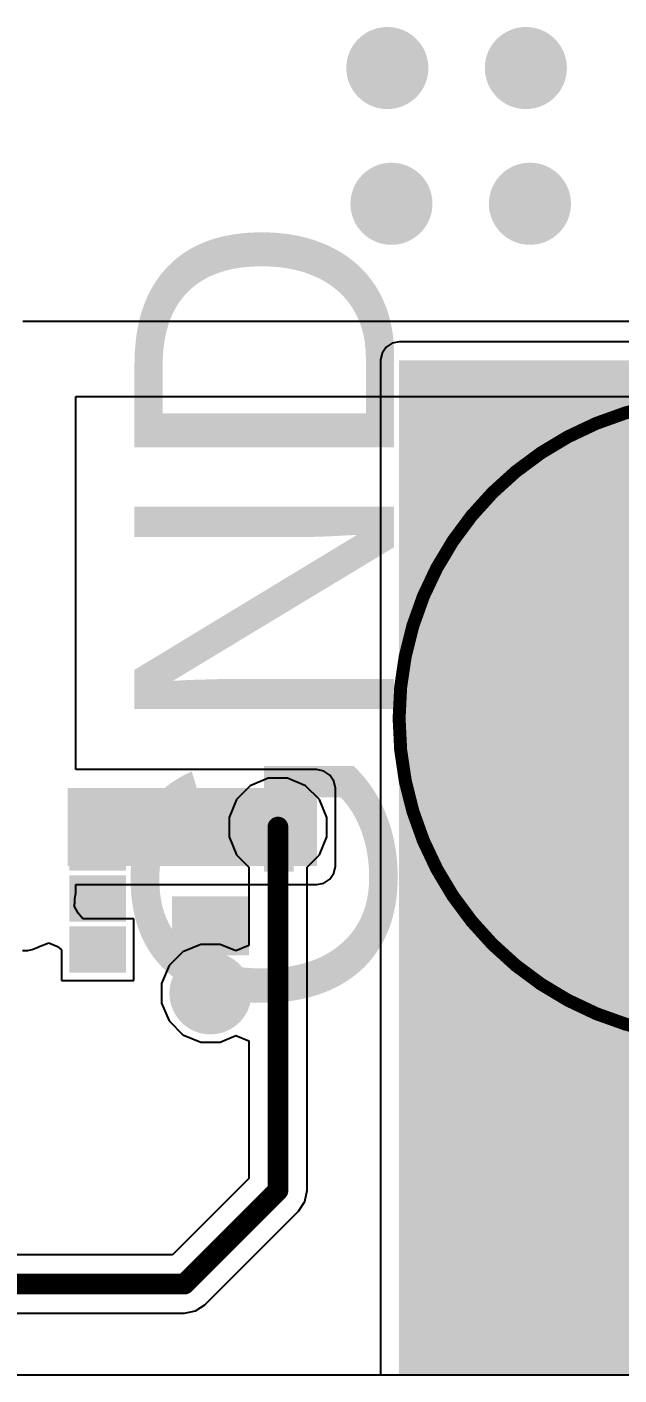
# Model space of a CAD drawing. Header units: millimetres. Extents: x 0 to 214, y 0 to 214.
# Drawn here: x 5.507 to 5.735, y 0.01 to 0.529 of the extents above; entities that cross this region are included whole.
import ezdxf

# ---------------------------------------------------------------- set-up
doc = ezdxf.new("R2010")
doc.units = ezdxf.units.MM
doc.header["$MEASUREMENT"] = 0
for name, color, linetype in [('BottomLayer', 5, 'Continuous'), ('BottomPaste', 16, 'Continuous'), ('BottomSolder', 6, 'Continuous'), ('MultiLayer', 9, 'Continuous'), ('PadHoleLayer', 156, 'Continuous'), ('TopLayer', 1, 'Continuous'), ('TopOverlay', 2, 'Continuous'), ('TopSolder', 216, 'Continuous'), ('ViaHoleLayer', 16, 'Continuous')]:
    doc.layers.add(name, color=color, linetype=linetype)
doc.styles.add('Arial', font='', dxfattribs={"height": 0.2})
doc.styles.get('Arial').set_extended_font_data('Arial')

# ---------------------------------------------------------------- blocks, each defined once
blk = doc.blocks.new('5_VSOF_B_23')
at = {"layer": 'BottomLayer'}
for points in [[(-0.03346, 0.02461), (-0.01969, 0.02461), (-0.01969, 0.01476), (-0.03346, 0.01476)], [(0.01969, 0.02461), (0.03346, 0.02461), (0.03346, 0.01476), (0.01969, 0.01476)], [(-0.03346, 0.00492), (-0.01969, 0.00492), (-0.01969, -0.00492), (-0.03346, -0.00492)], [(-0.03346, -0.01476), (-0.01969, -0.01476), (-0.01969, -0.02461), (-0.03346, -0.02461)], [(0.01969, -0.01476), (0.03346, -0.01476), (0.03346, -0.02461), (0.01969, -0.02461)]]:
    blk.add_hatch(color=5, dxfattribs=at).paths.add_polyline_path(points)
at = {"layer": 'BottomPaste'}
for points in [[(-0.03346, 0.02461), (-0.01969, 0.02461), (-0.01969, 0.01476), (-0.03346, 0.01476)], [(0.01969, 0.02461), (0.03346, 0.02461), (0.03346, 0.01476), (0.01969, 0.01476)], [(-0.03346, 0.00492), (-0.01969, 0.00492), (-0.01969, -0.00492), (-0.03346, -0.00492)], [(-0.03346, -0.01476), (-0.01969, -0.01476), (-0.01969, -0.02461), (-0.03346, -0.02461)], [(0.01969, -0.01476), (0.03346, -0.01476), (0.03346, -0.02461), (0.01969, -0.02461)]]:
    blk.add_hatch(color=16, dxfattribs=at).paths.add_polyline_path(points)
at = {"layer": 'BottomSolder'}
for points in [[(-0.03746, 0.02861), (-0.01569, 0.02861), (-0.01569, 0.01076), (-0.03746, 0.01076)], [(0.01569, 0.02861), (0.03746, 0.02861), (0.03746, 0.01076), (0.01569, 0.01076)], [(-0.03746, 0.00892), (-0.01569, 0.00892), (-0.01569, -0.00892), (-0.03746, -0.00892)], [(-0.03746, -0.01076), (-0.01569, -0.01076), (-0.01569, -0.02861), (-0.03746, -0.02861)], [(0.01569, -0.01076), (0.03746, -0.01076), (0.03746, -0.02861), (0.01569, -0.02861)]]:
    blk.add_hatch(color=6, dxfattribs=at).paths.add_polyline_path(points)
blk = doc.blocks.new('C___0402_B_70')
at = {"layer": 'BottomLayer'}
for points in [[(-0.0095, 0.0125), (-0.0095, -0.0125), (-0.0275, -0.0125), (-0.0275, 0.0125)], [(0.0275, 0.0125), (0.0275, -0.0125), (0.0095, -0.0125), (0.0095, 0.0125)]]:
    blk.add_hatch(color=5, dxfattribs=at).paths.add_polyline_path(points)
at = {"layer": 'BottomPaste'}
for points in [[(-0.0095, 0.0125), (-0.0095, -0.0125), (-0.0275, -0.0125), (-0.0275, 0.0125)], [(0.0275, 0.0125), (0.0275, -0.0125), (0.0095, -0.0125), (0.0095, 0.0125)]]:
    blk.add_hatch(color=16, dxfattribs=at).paths.add_polyline_path(points)
at = {"layer": 'BottomSolder'}
for points in [[(-0.00714, 0.01486), (-0.00714, -0.01486), (-0.02986, -0.01486), (-0.02986, 0.01486)], [(0.02986, 0.01486), (0.02986, -0.01486), (0.00714, -0.01486), (0.00714, 0.01486)]]:
    blk.add_hatch(color=6, dxfattribs=at).paths.add_polyline_path(points)
blk = doc.blocks.new('T__H____T____P______3_7___D_____6________100')
at = {"layer": 'BottomLayer'}
h = blk.add_hatch(color=5, dxfattribs=at)
edge = h.paths.add_edge_path()
edge.add_arc((0, 0), 0.11811, 0, 360)
at = {"layer": 'BottomSolder'}
h = blk.add_hatch(color=6, dxfattribs=at)
edge = h.paths.add_edge_path()
edge.add_arc((0, 0), 0.12211, 0, 360)
at = {"layer": 'MultiLayer'}
h = blk.add_hatch(color=9, dxfattribs=at)
edge = h.paths.add_edge_path()
edge.add_arc((0, 0), 0.11811, 0, 360)
at = {"layer": 'PadHoleLayer'}
h = blk.add_hatch(color=156, dxfattribs=at)
edge = h.paths.add_edge_path()
edge.add_arc((0, 0), 0.07283, 0, 360)
at = {"layer": 'TopLayer'}
h = blk.add_hatch(color=1, dxfattribs=at)
edge = h.paths.add_edge_path()
edge.add_arc((0, 0), 0.11811, 0, 360)
at = {"layer": 'TopSolder'}
h = blk.add_hatch(color=216, dxfattribs=at)
edge = h.paths.add_edge_path()
edge.add_arc((0, 0), 0.12211, 0, 360)
at = {"layer": 'TopOverlay'}
for points, const_width in [([(0.123, 0, 1), (-0.123, 0, 1)], 0.005), ([(-0.12425, 0, 1), (-0.12175, 0, 1)], 0.0025), ([(0.12175, 0, 1), (0.12425, 0, 1)], 0.0025)]:
    blk.add_lwpolyline(points, format="xyb", close=True, dxfattribs=dict(at, const_width=const_width))

msp = doc.modelspace()

# ---------------------------------------------------------------- hatches: boundary and pattern name
at = {"layer": 'BottomLayer'}
h = msp.add_hatch(color=5, dxfattribs=at)
edge = h.paths.add_edge_path()
edge.add_arc((5.64547, 0.51348), 0.01181, 0, 360)
h = msp.add_hatch(color=5, dxfattribs=at)
edge = h.paths.add_edge_path()
edge.add_arc((5.69883, 0.51348), 0.01181, 0, 360)
h = msp.add_hatch(color=5, dxfattribs=at)
edge = h.paths.add_edge_path()
edge.add_arc((5.64705, 0.46122), 0.01181, 0, 360)
h = msp.add_hatch(color=5, dxfattribs=at)
edge = h.paths.add_edge_path()
edge.add_arc((5.7004, 0.46122), 0.01181, 0, 360)
msp.add_hatch(color=5, dxfattribs=at).paths.add_polyline_path([(5.52231, 0.20619), (5.61831, 0.20619), (5.61831, 0.23619), (5.52231, 0.23619)])
h = msp.add_hatch(color=5, dxfattribs=at)
edge = h.paths.add_edge_path()
edge.add_arc((5.60331, 0.22119), 0.01181, 0, 360)
h = msp.add_hatch(color=5, dxfattribs=at)
edge = h.paths.add_edge_path()
edge.add_arc((5.57731, 0.15719), 0.01181, 0, 360)
h = msp.add_hatch(color=5, dxfattribs=at)
edge = h.paths.add_edge_path()
edge.add_arc((5.67894, 0.12625), 0.01181, 0, 360)
h = msp.add_hatch(color=5, dxfattribs=at)
edge = h.paths.add_edge_path()
edge.add_arc((5.71728, 0.12625), 0.01181, 0, 360)
h = msp.add_hatch(color=5, dxfattribs=at)
edge = h.paths.add_edge_path()
edge.add_arc((5.67894, 0.07625), 0.01181, 0, 360)
h = msp.add_hatch(color=5, dxfattribs=at)
edge = h.paths.add_edge_path()
edge.add_arc((5.71728, 0.07625), 0.01181, 0, 360)
h = msp.add_hatch(color=5, dxfattribs=at)
edge = h.paths.add_edge_path()
edge.add_arc((5.67894, 0.03125), 0.01181, 0, 360)
h = msp.add_hatch(color=5, dxfattribs=at)
edge = h.paths.add_edge_path()
edge.add_arc((5.71728, 0.03125), 0.01181, 0, 360)
at = {"layer": 'BottomSolder'}
h = msp.add_hatch(color=6, dxfattribs=at)
edge = h.paths.add_edge_path()
edge.add_arc((5.64547, 0.51348), 0.01581, 0, 360)
h = msp.add_hatch(color=6, dxfattribs=at)
edge = h.paths.add_edge_path()
edge.add_arc((5.69883, 0.51348), 0.01581, 0, 360)
h = msp.add_hatch(color=6, dxfattribs=at)
edge = h.paths.add_edge_path()
edge.add_arc((5.64705, 0.46122), 0.01581, 0, 360)
h = msp.add_hatch(color=6, dxfattribs=at)
edge = h.paths.add_edge_path()
edge.add_arc((5.7004, 0.46122), 0.01581, 0, 360)
h = msp.add_hatch(color=6, dxfattribs=at)
edge = h.paths.add_edge_path()
edge.add_arc((5.57731, 0.15719), 0.01581, 0, 360)
h = msp.add_hatch(color=6, dxfattribs=at)
edge = h.paths.add_edge_path()
edge.add_arc((5.67894, 0.12625), 0.01581, 0, 360)
h = msp.add_hatch(color=6, dxfattribs=at)
edge = h.paths.add_edge_path()
edge.add_arc((5.71728, 0.12625), 0.01581, 0, 360)
h = msp.add_hatch(color=6, dxfattribs=at)
edge = h.paths.add_edge_path()
edge.add_arc((5.67894, 0.07625), 0.01581, 0, 360)
h = msp.add_hatch(color=6, dxfattribs=at)
edge = h.paths.add_edge_path()
edge.add_arc((5.71728, 0.07625), 0.01581, 0, 360)
h = msp.add_hatch(color=6, dxfattribs=at)
edge = h.paths.add_edge_path()
edge.add_arc((5.67894, 0.03125), 0.01581, 0, 360)
h = msp.add_hatch(color=6, dxfattribs=at)
edge = h.paths.add_edge_path()
edge.add_arc((5.71728, 0.03125), 0.01581, 0, 360)
at = {"layer": 'TopLayer'}
h = msp.add_hatch(color=1, dxfattribs=at)
edge = h.paths.add_edge_path()
edge.add_arc((5.64547, 0.51348), 0.01181, 0, 360)
h = msp.add_hatch(color=1, dxfattribs=at)
edge = h.paths.add_edge_path()
edge.add_arc((5.69883, 0.51348), 0.01181, 0, 360)
h = msp.add_hatch(color=1, dxfattribs=at)
edge = h.paths.add_edge_path()
edge.add_arc((5.64705, 0.46122), 0.01181, 0, 360)
h = msp.add_hatch(color=1, dxfattribs=at)
edge = h.paths.add_edge_path()
edge.add_arc((5.7004, 0.46122), 0.01181, 0, 360)
msp.add_hatch(color=1, dxfattribs=at).paths.add_polyline_path([(5.65, 0.0102), (5.893, 0.0102), (5.893, 0.40095), (5.65, 0.40095)])
h = msp.add_hatch(color=1, dxfattribs=at)
edge = h.paths.add_edge_path()
edge.add_arc((5.60331, 0.22119), 0.01181, 0, 360)
h = msp.add_hatch(color=1, dxfattribs=at)
edge = h.paths.add_edge_path()
edge.add_arc((5.57731, 0.15719), 0.01181, 0, 360)
h = msp.add_hatch(color=1, dxfattribs=at)
edge = h.paths.add_edge_path()
edge.add_arc((5.67894, 0.12625), 0.01181, 0, 360)
h = msp.add_hatch(color=1, dxfattribs=at)
edge = h.paths.add_edge_path()
edge.add_arc((5.71728, 0.12625), 0.01181, 0, 360)
h = msp.add_hatch(color=1, dxfattribs=at)
edge = h.paths.add_edge_path()
edge.add_arc((5.67894, 0.07625), 0.01181, 0, 360)
h = msp.add_hatch(color=1, dxfattribs=at)
edge = h.paths.add_edge_path()
edge.add_arc((5.71728, 0.07625), 0.01181, 0, 360)
h = msp.add_hatch(color=1, dxfattribs=at)
edge = h.paths.add_edge_path()
edge.add_arc((5.67894, 0.03125), 0.01181, 0, 360)
h = msp.add_hatch(color=1, dxfattribs=at)
edge = h.paths.add_edge_path()
edge.add_arc((5.71728, 0.03125), 0.01181, 0, 360)
at = {"layer": 'TopSolder'}
h = msp.add_hatch(color=216, dxfattribs=at)
edge = h.paths.add_edge_path()
edge.add_arc((5.64547, 0.51348), 0.01581, 0, 360)
h = msp.add_hatch(color=216, dxfattribs=at)
edge = h.paths.add_edge_path()
edge.add_arc((5.69883, 0.51348), 0.01581, 0, 360)
h = msp.add_hatch(color=216, dxfattribs=at)
edge = h.paths.add_edge_path()
edge.add_arc((5.64705, 0.46122), 0.01581, 0, 360)
h = msp.add_hatch(color=216, dxfattribs=at)
edge = h.paths.add_edge_path()
edge.add_arc((5.7004, 0.46122), 0.01581, 0, 360)
h = msp.add_hatch(color=216, dxfattribs=at)
edge = h.paths.add_edge_path()
edge.add_arc((5.57731, 0.15719), 0.01581, 0, 360)
h = msp.add_hatch(color=216, dxfattribs=at)
edge = h.paths.add_edge_path()
edge.add_arc((5.67894, 0.12625), 0.01581, 0, 360)
h = msp.add_hatch(color=216, dxfattribs=at)
edge = h.paths.add_edge_path()
edge.add_arc((5.71728, 0.12625), 0.01581, 0, 360)
h = msp.add_hatch(color=216, dxfattribs=at)
edge = h.paths.add_edge_path()
edge.add_arc((5.67894, 0.07625), 0.01581, 0, 360)
h = msp.add_hatch(color=216, dxfattribs=at)
edge = h.paths.add_edge_path()
edge.add_arc((5.71728, 0.07625), 0.01581, 0, 360)
h = msp.add_hatch(color=216, dxfattribs=at)
edge = h.paths.add_edge_path()
edge.add_arc((5.67894, 0.03125), 0.01581, 0, 360)
h = msp.add_hatch(color=216, dxfattribs=at)
edge = h.paths.add_edge_path()
edge.add_arc((5.71728, 0.03125), 0.01581, 0, 360)
at = {"layer": 'ViaHoleLayer'}
h = msp.add_hatch(color=16, dxfattribs=at)
edge = h.paths.add_edge_path()
edge.add_arc((5.64547, 0.51348), 0.00591, 0, 360)
h = msp.add_hatch(color=16, dxfattribs=at)
edge = h.paths.add_edge_path()
edge.add_arc((5.69883, 0.51348), 0.00591, 0, 360)
h = msp.add_hatch(color=16, dxfattribs=at)
edge = h.paths.add_edge_path()
edge.add_arc((5.64705, 0.46122), 0.00591, 0, 360)
h = msp.add_hatch(color=16, dxfattribs=at)
edge = h.paths.add_edge_path()
edge.add_arc((5.7004, 0.46122), 0.00591, 0, 360)
h = msp.add_hatch(color=16, dxfattribs=at)
edge = h.paths.add_edge_path()
edge.add_arc((5.60331, 0.22119), 0.00591, 0, 360)
h = msp.add_hatch(color=16, dxfattribs=at)
edge = h.paths.add_edge_path()
edge.add_arc((5.57731, 0.15719), 0.00591, 0, 360)
h = msp.add_hatch(color=16, dxfattribs=at)
edge = h.paths.add_edge_path()
edge.add_arc((5.67894, 0.12625), 0.00591, 0, 360)
h = msp.add_hatch(color=16, dxfattribs=at)
edge = h.paths.add_edge_path()
edge.add_arc((5.71728, 0.12625), 0.00591, 0, 360)
h = msp.add_hatch(color=16, dxfattribs=at)
edge = h.paths.add_edge_path()
edge.add_arc((5.67894, 0.07625), 0.00591, 0, 360)
h = msp.add_hatch(color=16, dxfattribs=at)
edge = h.paths.add_edge_path()
edge.add_arc((5.71728, 0.07625), 0.00591, 0, 360)
h = msp.add_hatch(color=16, dxfattribs=at)
edge = h.paths.add_edge_path()
edge.add_arc((5.67894, 0.03125), 0.00591, 0, 360)
h = msp.add_hatch(color=16, dxfattribs=at)
edge = h.paths.add_edge_path()
edge.add_arc((5.71728, 0.03125), 0.00591, 0, 360)

# ---------------------------------------------------------------- linework, layer by layer
at = {"layer": 'BottomLayer'}
for p, q in [((5.89532, 0.41584), (5.505, 0.41584)), ((5.52539, 0.24333), (5.52539, 0.387)), ((5.52539, 0.387), (5.89532, 0.387)), ((5.61831, 0.24333), (5.52539, 0.24333)), ((5.62104, 0.24278), (5.61831, 0.24333)), ((5.62336, 0.24124), (5.62104, 0.24278)), ((5.6249, 0.23892), (5.62336, 0.24124)), ((5.62545, 0.23619), (5.6249, 0.23892)), ((5.62545, 0.20619), (5.62545, 0.23619)), ((5.62336, 0.20114), (5.6249, 0.20346)), ((5.6249, 0.20346), (5.62545, 0.20619)), ((5.52539, 0.1957), (5.52539, 0.19905)), ((5.52539, 0.19905), (5.61831, 0.19905)), ((5.61831, 0.19905), (5.62104, 0.1996)), ((5.62104, 0.1996), (5.62336, 0.20114)), ((5.525, 0.19373), (5.52539, 0.1957)), ((5.525, 0.19172), (5.525, 0.19373)), ((5.52484, 0.19093), (5.525, 0.19172)), ((5.52634, 0.18808), (5.52484, 0.19093)), ((5.52817, 0.18593), (5.52634, 0.18808)), ((5.54777, 0.18593), (5.52817, 0.18593)), ((5.54777, 0.16208), (5.54777, 0.18593)), ((5.51104, 0.17502), (5.51499, 0.17665)), ((5.51499, 0.17665), (5.51843, 0.17519)), ((5.50496, 0.17369), (5.50697, 0.17369)), ((5.50697, 0.17369), (5.50864, 0.17402)), ((5.50864, 0.17402), (5.50865, 0.17402)), ((5.50865, 0.17402), (5.5105, 0.17479)), ((5.5105, 0.17479), (5.5108, 0.17485)), ((5.5108, 0.17485), (5.51104, 0.17502)), ((5.51843, 0.17519), (5.51999, 0.17399)), ((5.51999, 0.17399), (5.51999, 0.16208)), ((5.51999, 0.16208), (5.54777, 0.16208)), ((5.89532, 0.0102), (5.35355, 0.0102))]:
    msp.add_line(p, q, dxfattribs=at)
at = {"layer": 'TopLayer'}
for p, q in [((5.64495, 0.406), (5.64341, 0.40369)), ((5.64727, 0.40755), (5.64495, 0.406)), ((5.65, 0.40809), (5.64727, 0.40755)), ((5.893, 0.40809), (5.65, 0.40809)), ((5.64341, 0.40369), (5.64286, 0.40095)), ((5.64286, 0.40095), (5.64286, 0.0102)), ((5.59957, 0.24), (5.59265, 0.23714)), ((5.60705, 0.24), (5.59957, 0.24)), ((5.61396, 0.23714), (5.60705, 0.24)), ((5.59265, 0.23714), (5.58736, 0.23184)), ((5.61926, 0.23184), (5.61396, 0.23714)), ((5.58736, 0.23184), (5.5845, 0.22493)), ((5.62212, 0.22493), (5.61926, 0.23184)), ((5.5845, 0.22493), (5.5845, 0.21745)), ((5.62212, 0.21745), (5.62212, 0.22493)), ((5.5845, 0.21745), (5.58736, 0.21053)), ((5.61926, 0.21053), (5.62212, 0.21745)), ((5.58736, 0.21053), (5.59209, 0.2058)), ((5.61452, 0.2058), (5.61926, 0.21053)), ((5.59209, 0.2058), (5.59209, 0.17554)), ((5.61452, 0.08125), (5.61452, 0.2058)), ((5.56665, 0.17314), (5.56136, 0.16784)), ((5.57357, 0.176), (5.56665, 0.17314)), ((5.58105, 0.176), (5.57357, 0.176)), ((5.58709, 0.1735), (5.58105, 0.176)), ((5.59209, 0.17554), (5.58709, 0.1735)), ((5.56136, 0.16784), (5.5585, 0.16093)), ((5.5585, 0.16093), (5.5585, 0.15345)), ((5.5585, 0.15345), (5.56136, 0.14653)), ((5.56136, 0.14653), (5.56665, 0.14124)), ((5.56665, 0.14124), (5.57357, 0.13838)), ((5.58105, 0.13838), (5.58709, 0.14088)), ((5.58709, 0.14088), (5.59209, 0.13884)), ((5.57357, 0.13838), (5.58105, 0.13838)), ((5.59209, 0.13884), (5.59209, 0.0859)), ((5.59209, 0.0859), (5.56264, 0.05644)), ((5.61367, 0.07696), (5.61452, 0.08125)), ((5.61452, 0.08125), (5.61452, 0.08125)), ((5.57521, 0.03729), (5.61124, 0.07332)), ((5.61124, 0.07332), (5.61367, 0.07696)), ((5.61124, 0.07332), (5.61124, 0.07332)), ((5.56264, 0.05644), (5.47332, 0.05644)), ((5.57157, 0.03486), (5.57521, 0.03729)), ((5.47332, 0.03401), (5.56728, 0.03401)), ((5.56728, 0.03401), (5.57157, 0.03486)), ((5.56728, 0.03401), (5.56728, 0.03401)), ((5.64286, 0.0102), (5.26917, 0.0102))]:
    msp.add_line(p, q, dxfattribs=at)
at = {"layer": 'TopLayer', "const_width": 0.008}
for points in [[(5.60331, 0.08125), (5.60331, 0.22119)], [(5.56728, 0.04522), (5.60331, 0.08125)], [(5.44664, 0.04522), (5.56728, 0.04522)]]:
    msp.add_lwpolyline(points, dxfattribs=at)
at = {"layer": 'TopLayer', "const_width": 0.004}
for points in [[(5.60131, 0.22119, 1), (5.60531, 0.22119, 1)], [(5.60131, 0.08125, 1), (5.60531, 0.08125, 1)], [(5.60131, 0.08125, 1), (5.60531, 0.08125, 1)], [(5.56528, 0.04522, 1), (5.56928, 0.04522, 1)], [(5.56528, 0.04522, 1), (5.56928, 0.04522, 1)]]:
    msp.add_lwpolyline(points, format="xyb", close=True, dxfattribs=at)

# ---------------------------------------------------------------- block references
msp.add_blockref('T__H____T____P______3_7___D_____6________100', (5.773, 0.263))
for name, p, rotation in [('C___0402_B_70', (5.57731, 0.20169), 90), ('5_VSOF_B_23', (5.50731, 0.19369), 180)]:
    msp.add_blockref(name, p, dxfattribs=dict(rotation=rotation))

# ---------------------------------------------------------------- texts
at = {"layer": 'TopOverlay', "style": 'Arial'}
msp.add_text('GND', height=0.1, rotation=90, dxfattribs=at).set_placement((5.64804, 0.1465))

doc.saveas('drawing.dxf')
